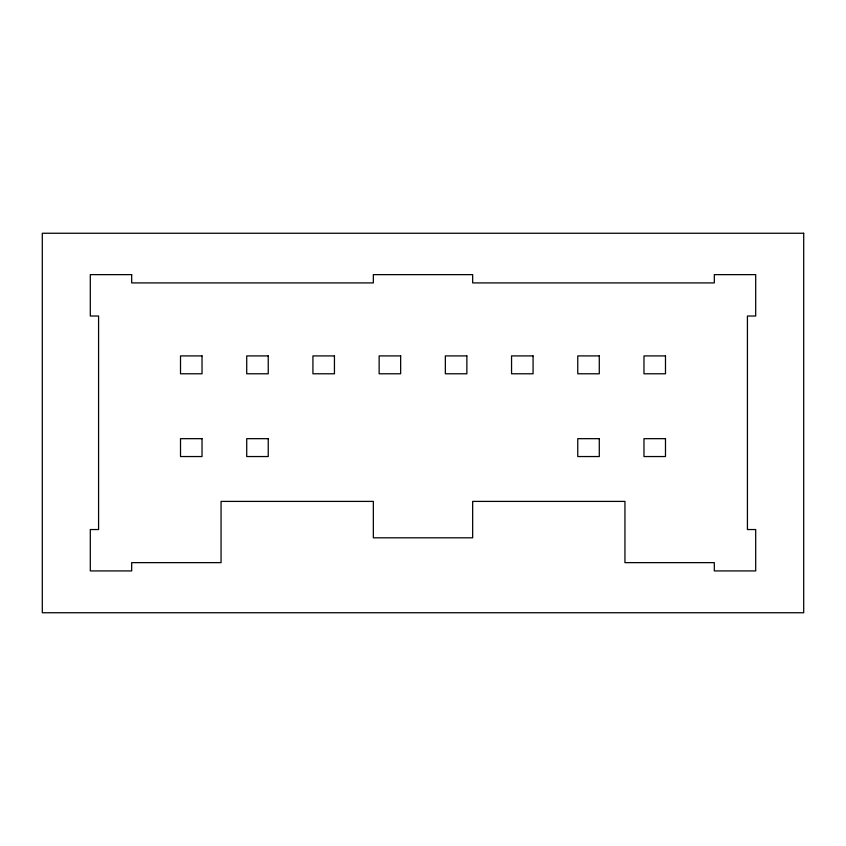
<?xml version="1.0" encoding="UTF-8"?>
<svg xmlns="http://www.w3.org/2000/svg" width="846" height="846" viewBox="0 0 846 846"><rect width="100%" height="100%" fill="white"/><g stroke="black" fill="none" stroke-linecap="round" stroke-linejoin="round"><path stroke-width="1.27" d="M803.7 233.253L42.3 233.253L42.3 612.747L803.7 612.747L803.7 233.253M131.68 274.633L90.3 274.633L90.3 316.023L98.58 316.023L98.58 529.543L90.3 529.543L90.3 570.923L131.68 570.923L131.68 562.643L221.06 562.643L221.06 501.403L373.34 501.403L373.34 537.813L472.66 537.813L472.66 501.403L624.94 501.403L624.94 562.643L714.32 562.643L714.32 570.923L755.7 570.923L755.7 529.543L747.42 529.543L747.42 316.023L755.7 316.023L755.7 274.633L714.32 274.633L714.32 282.913L472.66 282.913L472.66 274.633L373.34 274.633L373.34 282.913L131.68 282.913L131.68 274.633M202.025 355.912L180.515 355.912L180.515 373.784L202.025 373.784L202.025 355.912M268.235 355.912L246.715 355.912L246.715 373.784L268.235 373.784L268.235 355.912M334.445 355.912L312.925 355.912L312.925 373.784L334.445 373.784L334.445 355.912M400.655 355.912L379.135 355.912L379.135 373.784L400.655 373.784L400.655 355.912M466.865 355.912L445.345 355.912L445.345 373.784L466.865 373.784L466.865 355.912M533.075 355.912L511.555 355.912L511.555 373.784L533.075 373.784L533.075 355.912M599.285 355.912L577.765 355.912L577.765 373.784L599.285 373.784L599.285 355.912M665.485 355.912L643.975 355.912L643.975 373.784L665.485 373.784L665.485 355.912M202.025 438.672L180.515 438.672L180.515 456.544L202.025 456.544L202.025 438.672M268.235 438.672L246.715 438.672L246.715 456.544L268.235 456.544L268.235 438.672M599.285 438.672L577.765 438.672L577.765 456.544L599.285 456.544L599.285 438.672M665.485 438.672L643.975 438.672L643.975 456.544L665.485 456.544L665.485 438.672"/></g></svg>
